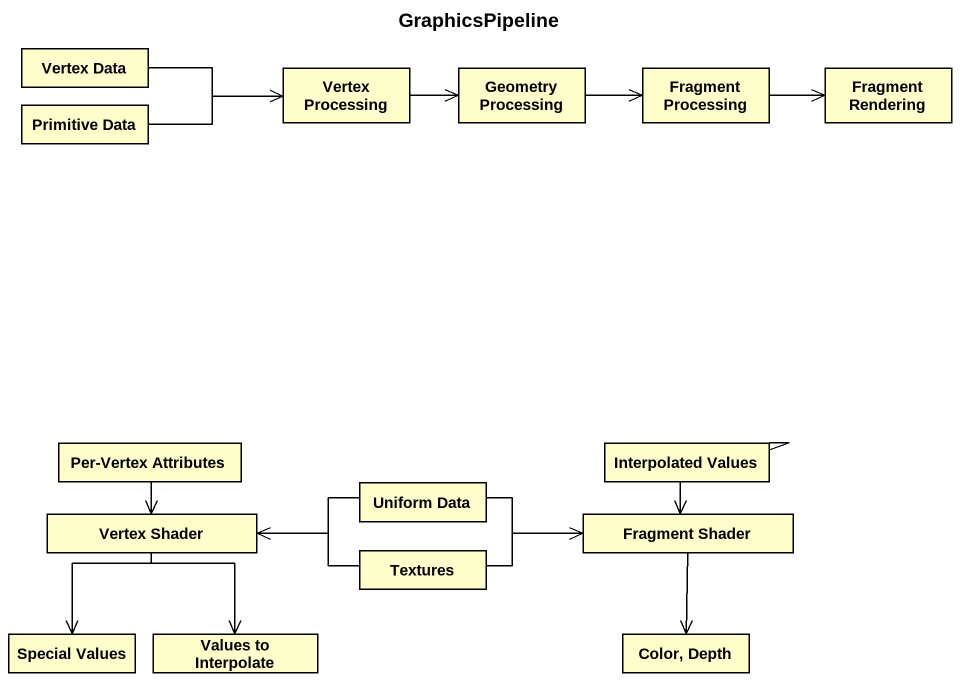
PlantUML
@startuml
title GraphicsPipeline
hide circle
hide empty members
class "Vertex Data" as Vertex_Data
class "Vertex Processing" as Vertex_Processing
class "Geometry Processing" as Geometry_Processing
class "Fragment Processing" as Fragment_Processing
class "Fragment Rendering" as Fragment_Rendering
class "Primitive Data" as Primitive_Data
class "Per-Vertex Attributes" as Per_Vertex_Attributes
class "Interpolated Values" as Interpolated_Values
class "Vertex Shader" as Vertex_Shader
class "Uniform Data" as Uniform_Data
class "Fragment Shader" as Fragment_Shader
class Textures
class "Special Values" as Special_Values
class "Values to Interpolate" as Values_to_Interpolate
class "Color, Depth" as Color_Depth
Vertex_Data -right-> Vertex_Processing
Vertex_Processing -right-> Geometry_Processing
Geometry_Processing -right-> Fragment_Processing
Fragment_Processing -right-> Fragment_Rendering
Primitive_Data -right-> Vertex_Processing
Per_Vertex_Attributes --> Vertex_Shader
Interpolated_Values --> Fragment_Shader
Vertex_Shader --> Special_Values
Vertex_Shader --> Values_to_Interpolate
Uniform_Data -left-> Vertex_Shader
Uniform_Data -right-> Fragment_Shader
Fragment_Shader --> Color_Depth
Textures -left-> Vertex_Shader
Textures -right-> Fragment_Shader
@enduml
